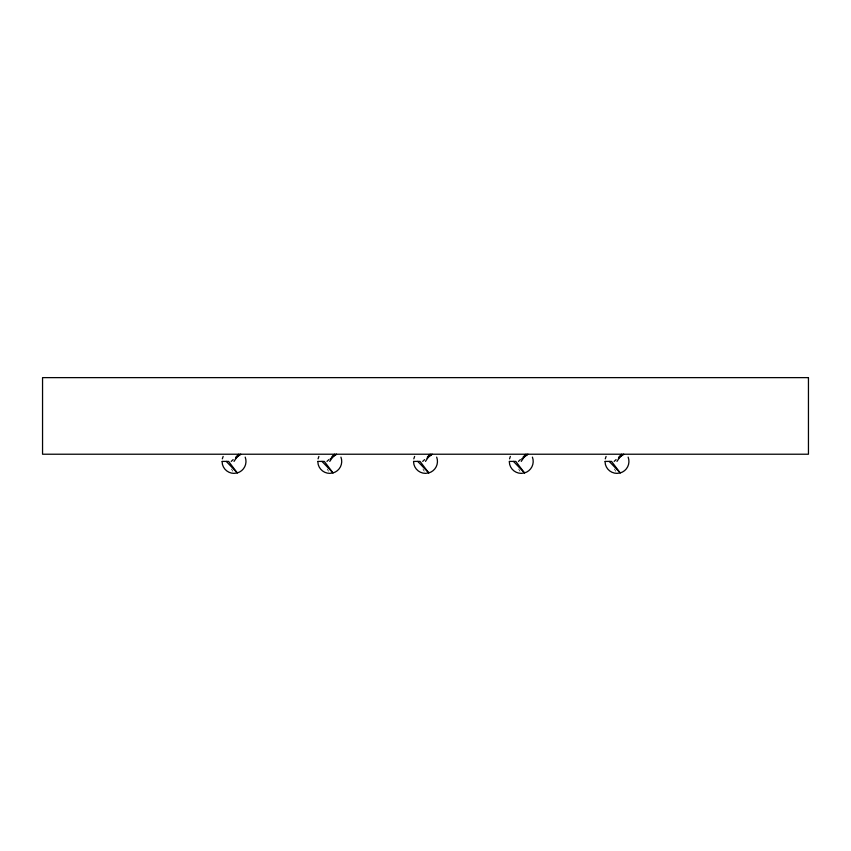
<?xml version="1.0" encoding="UTF-8"?>
<svg xmlns="http://www.w3.org/2000/svg" width="851" height="851" viewBox="0 0 851 851"><rect width="100%" height="100%" fill="white"/><g stroke="black" fill="none" stroke-linecap="round" stroke-linejoin="round"><path stroke-width="0.64" stroke-dasharray="4.25 3.19" d="M614.422 469.018L615.698 471.199M518.684 469.018L519.961 471.199M422.947 469.018L424.224 471.199M327.209 469.018L328.486 471.199M231.472 469.018L232.749 471.199"/><path stroke-width="1.28" d="M222.334 458.859L223.143 456.423M318.072 458.859L318.88 456.423M413.809 458.859L414.618 456.423M509.547 458.859L510.355 456.423M605.284 458.859L606.093 456.423M234.025 461.402L238.812 454.221L235.972 456.923M329.762 461.402L334.549 454.221L331.709 456.923M425.5 461.402L430.287 454.221L427.447 456.923M521.237 461.402L526.024 454.221L523.184 456.923M616.975 461.402L621.762 454.221L618.922 456.923M231.227 461.402L233.131 459.614M326.965 461.402L328.869 459.614M422.702 461.402L424.606 459.614M518.44 461.402L520.344 459.614M614.177 461.402L616.081 459.614M235.482 458.21L240.79 454.221L237.472 456.189M330.156 459.008L336.528 454.221L333.209 456.189M426.957 458.21L432.265 454.221L428.947 456.189M521.631 459.008L528.003 454.221L524.684 456.189M618.432 458.21L623.74 454.221L620.422 456.189M222.292 461.402L228.589 461.402L237.291 472.922A11.967 11.967 0 0 0 245.194 457.115M318.029 461.402L324.327 461.402L333.028 472.922A11.967 11.967 0 0 0 340.932 457.115M413.767 461.402L420.064 461.402L428.766 472.922A11.967 11.967 0 0 0 436.669 457.115M509.504 461.402L515.802 461.402L524.503 472.922A11.967 11.967 0 0 0 532.407 457.115M605.242 461.402L611.539 461.402L620.241 472.922A11.967 11.967 0 0 0 628.144 457.115M609.199 461.402L620.241 472.922L616.975 473.369A11.967 11.967 0 0 1 605.412 464.508L605.008 461.402M513.461 461.402L524.503 472.922L521.237 473.369A11.967 11.967 0 0 1 509.675 464.508L509.27 461.402M417.724 461.402L428.766 472.922L425.5 473.369A11.967 11.967 0 0 1 413.937 464.508L413.533 461.402M321.986 461.402L333.028 472.922L329.762 473.369A11.967 11.967 0 0 1 318.2 464.508L317.795 461.402M226.249 461.402L237.291 472.922L234.025 473.369A11.967 11.967 0 0 1 222.462 464.508L222.058 461.402M808.45 377.631L42.55 377.631L42.55 454.221L808.45 454.221L808.45 377.631"/></g></svg>
